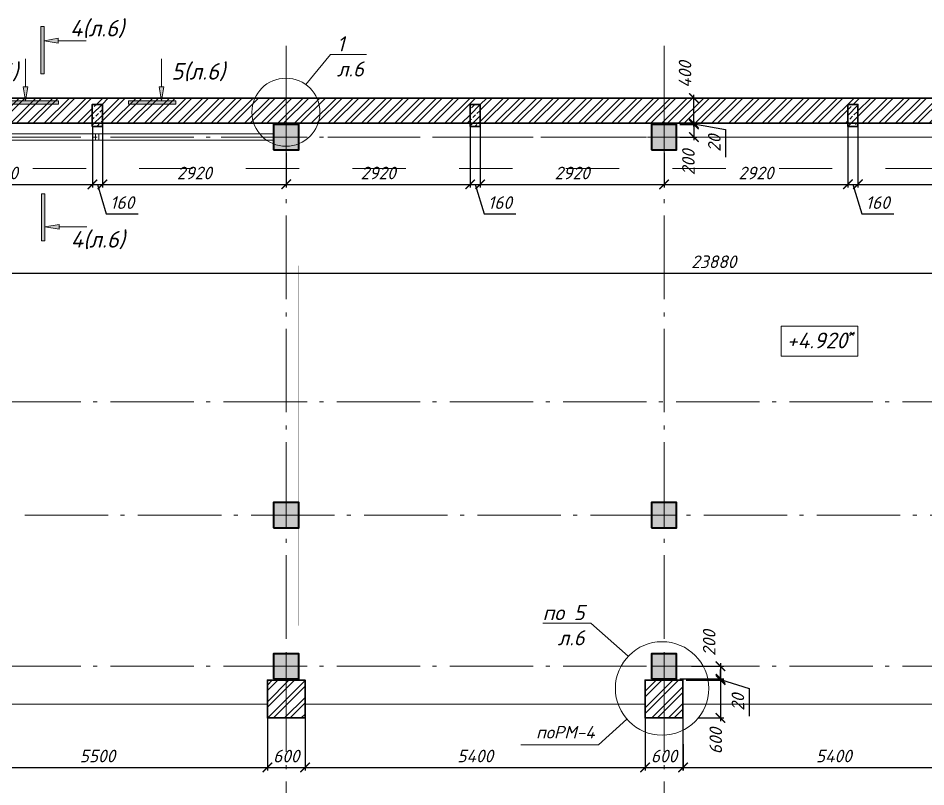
# Model space of a CAD drawing. Header units: millimetres. Extents: x -238377 to -11282, y -123214 to -44846.
# Drawn here: x -178760 to -164343, y -75124 to -62922 of the extents above; entities that cross this region are included whole.
import ezdxf
from ezdxf import colors
from ezdxf.entities.mleader import LeaderData, LeaderLine
from ezdxf.enums import TextEntityAlignment as Align
from ezdxf.math import Vec2, Vec3

# ---------------------------------------------------------------- set-up
doc = ezdxf.new("R2010")
doc.units = ezdxf.units.MM
doc.header["$MEASUREMENT"] = 0
for name, pattern in [('Double Dashed', [1797.222233, 1325, -211.666656, 63.333344, -197.222233]), ('Штриховая', [5644.444466, 2822.222233, -2822.222233]), ('штриховаяX2', [38.1, 25.4, -12.7])]:
    doc.linetypes.add(name, pattern=pattern)
doc.layers.get('0').update_dxf_attribs({"lineweight": 5})
doc.layers.add('#Hatch', color=252, linetype='Continuous', lineweight=5, true_color=0x696969)
for name, color, linetype, lineweight in [('#Бетон', 10, 'Continuous', 35), ('#Выноски', 150, 'Continuous', 15), ('k_ Рамка', 7, 'Continuous', 50), ('колонны_Ном._пера__94', 252, 'Continuous', 13), ('колонны_Ном._пера__99', 7, 'Continuous', 40), ('Конструкции', 160, 'Continuous', 5), ('оси_Ном._пера__96', 7, 'Continuous', 5), ('размеры', 7, 'Continuous', 5), ('текст_Ном._пера__1', 7, 'Continuous', 0), ('текст_Ном._пера__98', 7, 'Continuous', 35), ('чертеж_Ном._пера__96', 7, 'Continuous', 13)]:
    doc.layers.add(name, color=color, linetype=linetype, lineweight=lineweight)
for name, color, linetype in [('#стены наруж', 7, 'Continuous'), ('колонны', 7, 'Continuous'), ('оси', 7, 'Continuous')]:
    doc.layers.add(name, color=color, linetype=linetype)
doc.styles.get("Standard").update_dxf_attribs({"font": 'isocpeui.ttf'})
doc.styles.add('STEP PR', font='isocpeui.ttf')
doc.styles.add('СГЕНЕРИР_СТИЛЬ_3', font='gost_2_304-81_type.ttf')
doc.dimstyles.get("Standard").update_dxf_attribs({"dimtxt": 200, "dimasz": 150, "dimexe": 50, "dimexo": 50, "dimgap": 80, "dimtad": 1, "dimdec": 0, "dimzin": 0, "dimdsep": 46, "dimtxsty": 'Standard', "dimblk": 'ARCHTICK', "dimcen": 5, "dimdle": 50, "dimadec": 0, "dimazin": 0, "dimtfac": 1, "dimtdec": 0, "dimtofl": 0, "dimtmove": 1, "dimatfit": 3, "dimfxl": 1, "dimtolj": 1, "dimtzin": 0, "dimarcsym": 0})

# ---------------------------------------------------------------- blocks, each defined once
blk = doc.blocks.new('Колонна_15_1', base_point=(22379, 71856))
at = {"layer": 'колонны_Ном._пера__94', "linetype": 'Continuous', "true_color": 0x7d7d7d}
blk.add_hatch(color=8, dxfattribs=at).paths.add_polyline_path([(22179, 71647), (22579, 71647), (22579, 72047), (22179, 72047)])
blk.add_hatch(color=8, dxfattribs=at).paths.add_polyline_path([(22179, 71647), (22579, 71647), (22579, 72047), (22179, 72047)])
at = {"layer": 'колонны_Ном._пера__99', "linetype": 'Continuous', "flags": 128}
blk.add_lwpolyline([(22179, 71647), (22579, 71647), (22579, 72047), (22179, 72047)], close=True, dxfattribs=at)
at = {"layer": 'колонны_Ном._пера__99', "color": 8, "linetype": 'Continuous', "true_color": 0x737373, "flags": 128}
blk.add_lwpolyline([(22179, 71647), (22579, 71647), (22579, 72047), (22179, 72047)], close=True, dxfattribs=at)
at = {"layer": 'оси_Ном._пера__96', "color": 253, "lineweight": 5, "true_color": 0x9c9c9c}
for points in [[(22379, 72047), (22379, 71647)], [(22379, 72047), (22379, 71647)], [(22179, 71847), (22579, 71847)], [(22179, 71847), (22579, 71847)]]:
    blk.add_lwpolyline(points, dxfattribs=at)
blk = doc.blocks.new('Стандартный маркер сетки_8')
at = {"layer": 'оси_Ном._пера__96', "linetype": 'Double Dashed'}
for q in [(0, 0), (20403, 0)]:
    blk.add_line((900, 0), q, dxfattribs=at)
at = {"layer": 'оси_Ном._пера__96', "style": 'СГЕНЕРИР_СТИЛЬ_3'}
blk.add_attdef('AC_MarkerText_1', text='', height=350, rotation=90, dxfattribs=at).set_placement((21973, -122), align=Align.BOTTOM_LEFT)
blk = doc.blocks.new('Стандартный маркер сетки_9')
at = {"layer": 'оси_Ном._пера__96', "linetype": 'Double Dashed'}
for q in [(0, 0), (20403, 0)]:
    blk.add_line((900, 0), q, dxfattribs=at)
at = {"layer": 'оси_Ном._пера__96', "style": 'СГЕНЕРИР_СТИЛЬ_3'}
blk.add_attdef('AC_MarkerText_1', text='', height=350, rotation=90, dxfattribs=at).set_placement((21973, -209), align=Align.BOTTOM_LEFT)
blk = doc.blocks.new('Стандартный маркер сетки_16')
at = {"layer": 'оси_Ном._пера__96', "linetype": 'Double Dashed'}
blk.add_line((900, 0), (41068, 0), dxfattribs=at)
at = {"layer": 'оси_Ном._пера__96', "style": 'СГЕНЕРИР_СТИЛЬ_3'}
blk.add_attdef('AC_MarkerText_1', text='', height=350, rotation=180, dxfattribs=at).set_placement((-261, 270), align=Align.BOTTOM_LEFT)
blk = doc.blocks.new('_ArchTick')
at = {"color": 0, "linetype": 'ByBlock', "const_width": 0.15}
blk.add_lwpolyline([(-0.5, -0.5), (0.5, 0.5)], dxfattribs=at)
blk = doc.blocks.new('*D51')
at = {"layer": 'Defpoints', "color": 0, "transparency": 16777216}
for p in [(-168801, -74212), (-174201, -74353), (-168801, -74815)]:
    blk.add_point(p, dxfattribs=at)
at = {"layer": 'размеры', "color": 0, "lineweight": -2, "transparency": 16777216}
for p, q in [((-168801, -74262), (-168801, -74865)), ((-174201, -74403), (-174201, -74865)), ((-174251, -74815), (-168751, -74815))]:
    blk.add_line(p, q, dxfattribs=at)
at = {"layer": 'размеры', "color": 0, "lineweight": -2, "transparency": 16777216, "xscale": 150, "yscale": 150, "zscale": 150, "rotation": 180}
blk.add_blockref('_ArchTick', (-174201, -74815), dxfattribs=at)
at = {"layer": 'размеры', "color": 0, "lineweight": -2, "transparency": 16777216, "xscale": 150, "yscale": 150, "zscale": 150}
blk.add_blockref('_ArchTick', (-168801, -74815), dxfattribs=at)
at = {"layer": 'размеры', "color": 0, "transparency": 16777216, "insert": (-171500, -74635), "char_height": 200, "attachment_point": 5}
blk.add_mtext('\\A1;5400', dxfattribs=at)
blk = doc.blocks.new('*D52')
at = {"layer": 'Defpoints', "color": 0, "transparency": 16777216}
for p in [(-162800, -74306), (-168200, -74399), (-162800, -74815)]:
    blk.add_point(p, dxfattribs=at)
at = {"layer": 'размеры', "color": 0, "lineweight": -2, "transparency": 16777216}
for p, q in [((-162800, -74356), (-162800, -74865)), ((-168200, -74449), (-168200, -74865)), ((-168250, -74815), (-162750, -74815))]:
    blk.add_line(p, q, dxfattribs=at)
at = {"layer": 'размеры', "color": 0, "lineweight": -2, "transparency": 16777216, "xscale": 150, "yscale": 150, "zscale": 150, "rotation": 180}
blk.add_blockref('_ArchTick', (-168200, -74815), dxfattribs=at)
at = {"layer": 'размеры', "color": 0, "lineweight": -2, "transparency": 16777216, "xscale": 150, "yscale": 150, "zscale": 150}
blk.add_blockref('_ArchTick', (-162800, -74815), dxfattribs=at)
at = {"layer": 'размеры', "color": 0, "transparency": 16777216, "insert": (-165805, -74635), "char_height": 200, "attachment_point": 5}
blk.add_mtext('\\A1;5400', dxfattribs=at)
blk = doc.blocks.new('*D63')
at = {"layer": 'Defpoints', "color": 0, "transparency": 16777216}
for p in [(-168801, -73810), (-168201, -73810), (-168201, -74816)]:
    blk.add_point(p, dxfattribs=at)
at = {"layer": 'размеры', "color": 0, "lineweight": -2, "transparency": 16777216}
for p, q in [((-168801, -73860), (-168801, -74866)), ((-168201, -73860), (-168201, -74866)), ((-168851, -74816), (-168151, -74816))]:
    blk.add_line(p, q, dxfattribs=at)
at = {"layer": 'размеры', "color": 0, "lineweight": -2, "transparency": 16777216, "xscale": 150, "yscale": 150, "zscale": 150, "rotation": 180}
blk.add_blockref('_ArchTick', (-168801, -74816), dxfattribs=at)
at = {"layer": 'размеры', "color": 0, "lineweight": -2, "transparency": 16777216, "xscale": 150, "yscale": 150, "zscale": 150}
blk.add_blockref('_ArchTick', (-168201, -74816), dxfattribs=at)
at = {"layer": 'размеры', "color": 0, "transparency": 16777216, "insert": (-168501, -74636), "char_height": 200, "attachment_point": 5}
blk.add_mtext('\\A1;600', dxfattribs=at)
blk = doc.blocks.new('*D64')
at = {"layer": 'Defpoints', "color": 0, "transparency": 16777216}
for p in [(-174801, -73810), (-174201, -73810), (-174201, -74816)]:
    blk.add_point(p, dxfattribs=at)
at = {"layer": 'размеры', "color": 0, "lineweight": -2, "transparency": 16777216}
for p, q in [((-174801, -73860), (-174801, -74866)), ((-174201, -73860), (-174201, -74866)), ((-174851, -74816), (-174151, -74816))]:
    blk.add_line(p, q, dxfattribs=at)
at = {"layer": 'размеры', "color": 0, "lineweight": -2, "transparency": 16777216, "xscale": 150, "yscale": 150, "zscale": 150, "rotation": 180}
blk.add_blockref('_ArchTick', (-174801, -74816), dxfattribs=at)
at = {"layer": 'размеры', "color": 0, "lineweight": -2, "transparency": 16777216, "xscale": 150, "yscale": 150, "zscale": 150}
blk.add_blockref('_ArchTick', (-174201, -74816), dxfattribs=at)
at = {"layer": 'размеры', "color": 0, "transparency": 16777216, "insert": (-174501, -74636), "char_height": 200, "attachment_point": 5}
blk.add_mtext('\\A1;600', dxfattribs=at)
blk = doc.blocks.new('*D68')
at = {"layer": 'Defpoints', "color": 0, "transparency": 16777216}
for p in [(-174801, -74212), (-180301, -74353), (-174801, -74816)]:
    blk.add_point(p, dxfattribs=at)
at = {"layer": 'размеры', "color": 0, "lineweight": -2, "transparency": 16777216}
for p, q in [((-174801, -74262), (-174801, -74866)), ((-180301, -74403), (-180301, -74866)), ((-180351, -74816), (-174751, -74816))]:
    blk.add_line(p, q, dxfattribs=at)
at = {"layer": 'размеры', "color": 0, "lineweight": -2, "transparency": 16777216, "xscale": 150, "yscale": 150, "zscale": 150, "rotation": 180}
blk.add_blockref('_ArchTick', (-180301, -74816), dxfattribs=at)
at = {"layer": 'размеры', "color": 0, "lineweight": -2, "transparency": 16777216, "xscale": 150, "yscale": 150, "zscale": 150}
blk.add_blockref('_ArchTick', (-174801, -74816), dxfattribs=at)
at = {"layer": 'размеры', "color": 0, "transparency": 16777216, "insert": (-177500, -74635), "char_height": 200, "attachment_point": 5}
blk.add_mtext('\\A1;5500', dxfattribs=at)
blk = doc.blocks.new('Связ001')
at = {"layer": 'Конструкции', "color": 102, "linetype": 'Continuous', "lineweight": 9}
blk.add_lwpolyline([(5837, 0), (5837, 100), (0, 100), (0, 0), (5837, 0)], dxfattribs=at)
blk = doc.blocks.new('*D111')
at = {"layer": 'Defpoints', "color": 0, "lineweight": 0, "transparency": 16777216}
for p in [(-168115, -73210), (-168301, -73410), (-167604, -73410)]:
    blk.add_point(p, dxfattribs=at)
at = {"layer": 'размеры', "color": 0, "lineweight": -2, "transparency": 16777216}
for p, q in [((-168065, -73210), (-167554, -73210)), ((-167604, -73160), (-167604, -73460)), ((-168251, -73410), (-167554, -73410))]:
    blk.add_line(p, q, dxfattribs=at)
at = {"layer": 'размеры', "color": 0, "lineweight": -2, "transparency": 16777216, "xscale": 150, "yscale": 150, "zscale": 150}
for p, rotation in [((-167604, -73210), 90), ((-167604, -73410), 270)]:
    blk.add_blockref('_ArchTick', p, dxfattribs=dict(at, rotation=rotation))
at = {"layer": 'размеры', "color": 0, "transparency": 16777216, "insert": (-167784, -72842), "char_height": 200, "attachment_point": 5, "rotation": 90}
blk.add_mtext('\\A1;200', dxfattribs=at)
blk = doc.blocks.new('*D112')
at = {"layer": 'Defpoints', "color": 0, "lineweight": 0, "transparency": 16777216}
for p in [(-168301, -73410), (-168201, -73430), (-167604, -73430)]:
    blk.add_point(p, dxfattribs=at)
at = {"layer": 'размеры', "color": 0, "lineweight": -2, "transparency": 16777216}
for p, q in [((-167604, -73410), (-167604, -73260)), ((-168251, -73410), (-167554, -73410)), ((-168151, -73430), (-167554, -73430)), ((-167604, -73410), (-167604, -73430)), ((-167604, -73420), (-167148, -73561)), ((-167604, -73430), (-167604, -73580)), ((-167148, -73561), (-167148, -74001))]:
    blk.add_line(p, q, dxfattribs=at)
at = {"layer": 'размеры', "color": 0, "lineweight": -2, "transparency": 16777216, "xscale": 150, "yscale": 150, "zscale": 150}
for p, rotation in [((-167604, -73410), 270), ((-167604, -73430), 90)]:
    blk.add_blockref('_ArchTick', p, dxfattribs=dict(at, rotation=rotation))
at = {"layer": 'размеры', "color": 0, "transparency": 16777216, "insert": (-167328, -73781), "char_height": 200, "attachment_point": 5, "rotation": 90}
blk.add_mtext('\\A1;20', dxfattribs=at)
blk = doc.blocks.new('*D113')
at = {"layer": 'Defpoints', "color": 0, "lineweight": 0, "transparency": 16777216}
for p in [(-168201, -73430), (-168015, -74030), (-167604, -74030)]:
    blk.add_point(p, dxfattribs=at)
at = {"layer": 'размеры', "color": 0, "lineweight": -2, "transparency": 16777216}
for p, q in [((-167604, -73380), (-167604, -74080)), ((-168151, -73430), (-167554, -73430)), ((-167965, -74030), (-167554, -74030))]:
    blk.add_line(p, q, dxfattribs=at)
at = {"layer": 'размеры', "color": 0, "lineweight": -2, "transparency": 16777216, "xscale": 150, "yscale": 150, "zscale": 150}
for p, rotation in [((-167604, -73430), 90), ((-167604, -74030), 270)]:
    blk.add_blockref('_ArchTick', p, dxfattribs=dict(at, rotation=rotation))
at = {"layer": 'размеры', "color": 0, "transparency": 16777216, "insert": (-167680, -74398), "char_height": 200, "attachment_point": 5, "rotation": 90}
blk.add_mtext('\\A1;600', dxfattribs=at)
blk = doc.blocks.new('*D142')
at = {"layer": 'Defpoints', "color": 0, "transparency": 16777216}
for p in [(-180501, -65030), (-156621, -65030), (-156621, -66969)]:
    blk.add_point(p, dxfattribs=at)
at = {"layer": 'размеры', "color": 0, "lineweight": -2, "transparency": 16777216}
for p, q in [((-180501, -65080), (-180501, -67019)), ((-156621, -65080), (-156621, -67019)), ((-180551, -66969), (-156571, -66969))]:
    blk.add_line(p, q, dxfattribs=at)
at = {"layer": 'размеры', "color": 0, "lineweight": -2, "transparency": 16777216, "xscale": 150, "yscale": 150, "zscale": 150, "rotation": 180}
blk.add_blockref('_ArchTick', (-180501, -66969), dxfattribs=at)
at = {"layer": 'размеры', "color": 0, "lineweight": -2, "transparency": 16777216, "xscale": 150, "yscale": 150, "zscale": 150}
blk.add_blockref('_ArchTick', (-156621, -66969), dxfattribs=at)
at = {"layer": 'размеры', "color": 0, "transparency": 16777216, "insert": (-167711, -66789), "char_height": 200, "attachment_point": 5}
blk.add_mtext('\\A1;23880', dxfattribs=at)
blk = doc.blocks.new('*D150')
at = {"layer": 'Defpoints', "color": 0, "transparency": 16777216}
for p in [(-168301, -64590), (-168301, -64610), (-168028, -64590)]:
    blk.add_point(p, dxfattribs=at)
at = {"layer": 'размеры', "color": 0, "lineweight": -2, "transparency": 16777216}
for p, q in [((-168028, -64590), (-168028, -64440)), ((-168251, -64590), (-167978, -64590)), ((-168251, -64610), (-167978, -64610)), ((-168028, -64610), (-168028, -64590)), ((-168028, -64600), (-167523, -64688)), ((-168028, -64610), (-168028, -64760)), ((-167523, -64688), (-167523, -65128))]:
    blk.add_line(p, q, dxfattribs=at)
at = {"layer": 'размеры', "color": 0, "lineweight": -2, "transparency": 16777216, "xscale": 150, "yscale": 150, "zscale": 150}
for p, rotation in [((-168028, -64590), 270), ((-168028, -64610), 90)]:
    blk.add_blockref('_ArchTick', p, dxfattribs=dict(at, rotation=rotation))
at = {"layer": 'размеры', "color": 0, "transparency": 16777216, "insert": (-167703, -64908), "char_height": 200, "attachment_point": 5, "rotation": 90}
blk.add_mtext('\\A1;20', dxfattribs=at)
blk = doc.blocks.new('*D151')
at = {"layer": 'Defpoints', "color": 0, "transparency": 16777216}
for p in [(-168501, -64190), (-168028, -64190), (-168301, -64590)]:
    blk.add_point(p, dxfattribs=at)
at = {"layer": 'размеры', "color": 0, "lineweight": -2, "transparency": 16777216}
for p, q in [((-168028, -64640), (-168028, -64140)), ((-168451, -64190), (-167978, -64190)), ((-168251, -64590), (-167978, -64590))]:
    blk.add_line(p, q, dxfattribs=at)
at = {"layer": 'размеры', "color": 0, "lineweight": -2, "transparency": 16777216, "xscale": 150, "yscale": 150, "zscale": 150}
for p, rotation in [((-168028, -64190), 90), ((-168028, -64590), 270)]:
    blk.add_blockref('_ArchTick', p, dxfattribs=dict(at, rotation=rotation))
at = {"layer": 'размеры', "color": 0, "transparency": 16777216, "insert": (-168168, -63817), "char_height": 200, "attachment_point": 5, "rotation": 90}
blk.add_mtext('\\A1;400', dxfattribs=at)
blk = doc.blocks.new('*D152')
at = {"layer": 'Defpoints', "color": 0, "transparency": 16777216}
for p in [(-168301, -64610), (-168301, -64810), (-168028, -64810)]:
    blk.add_point(p, dxfattribs=at)
at = {"layer": 'размеры', "color": 0, "lineweight": -2, "transparency": 16777216}
for p, q in [((-168028, -64560), (-168028, -64860)), ((-168251, -64610), (-167978, -64610)), ((-168251, -64810), (-167978, -64810))]:
    blk.add_line(p, q, dxfattribs=at)
at = {"layer": 'размеры', "color": 0, "lineweight": -2, "transparency": 16777216, "xscale": 150, "yscale": 150, "zscale": 150}
for p, rotation in [((-168028, -64610), 90), ((-168028, -64810), 270)]:
    blk.add_blockref('_ArchTick', p, dxfattribs=dict(at, rotation=rotation))
at = {"layer": 'размеры', "color": 0, "transparency": 16777216, "insert": (-168114, -65211), "char_height": 200, "attachment_point": 5, "rotation": 90}
blk.add_mtext('\\A1;200', dxfattribs=at)
blk = doc.blocks.new('сердечник160х300')
at = {"layer": '#Hatch'}
h = blk.add_hatch(dxfattribs=at)
h.set_pattern_fill('ANSI33', color=256, scale=500)
h.paths.add_polyline_path([(80, 150), (-80, 150), (-80, -198), (80, -198)])
at = {"layer": '#Бетон'}
blk.add_lwpolyline([(80, -200), (80, 150), (-80, 150), (-80, -200)], close=True, dxfattribs=at)
blk = doc.blocks.new('*D226')
at = {"layer": 'Defpoints', "color": 0, "transparency": 16777216}
for p in [(-177581, -64590), (-180501, -65010), (-177581, -65560)]:
    blk.add_point(p, dxfattribs=at)
at = {"layer": 'размеры', "color": 0, "lineweight": -2, "transparency": 16777216}
for p, q in [((-177581, -64640), (-177581, -65610)), ((-180501, -65060), (-180501, -65610)), ((-180551, -65560), (-177531, -65560))]:
    blk.add_line(p, q, dxfattribs=at)
at = {"layer": 'размеры', "color": 0, "lineweight": -2, "transparency": 16777216, "xscale": 150, "yscale": 150, "zscale": 150, "rotation": 180}
blk.add_blockref('_ArchTick', (-180501, -65560), dxfattribs=at)
at = {"layer": 'размеры', "color": 0, "lineweight": -2, "transparency": 16777216, "xscale": 150, "yscale": 150, "zscale": 150}
blk.add_blockref('_ArchTick', (-177581, -65560), dxfattribs=at)
at = {"layer": 'размеры', "color": 0, "transparency": 16777216, "insert": (-179041, -65380), "char_height": 200, "attachment_point": 5}
blk.add_mtext('\\A1;2920', dxfattribs=at)
blk = doc.blocks.new('*D227')
at = {"layer": 'Defpoints', "color": 0, "transparency": 16777216}
for p in [(-177581, -64590), (-177421, -64590), (-177421, -65560)]:
    blk.add_point(p, dxfattribs=at)
at = {"layer": 'размеры', "color": 0, "lineweight": -2, "transparency": 16777216}
for p, q in [((-177581, -64640), (-177581, -65610)), ((-177421, -64640), (-177421, -65610)), ((-177631, -65560), (-177371, -65560)), ((-177501, -65560), (-177360, -66030)), ((-177360, -66030), (-176854, -66030))]:
    blk.add_line(p, q, dxfattribs=at)
at = {"layer": 'размеры', "color": 0, "lineweight": -2, "transparency": 16777216, "xscale": 150, "yscale": 150, "zscale": 150, "rotation": 180}
blk.add_blockref('_ArchTick', (-177581, -65560), dxfattribs=at)
at = {"layer": 'размеры', "color": 0, "lineweight": -2, "transparency": 16777216, "xscale": 150, "yscale": 150, "zscale": 150}
blk.add_blockref('_ArchTick', (-177421, -65560), dxfattribs=at)
at = {"layer": 'размеры', "color": 0, "transparency": 16777216, "insert": (-177107, -65850), "char_height": 200, "attachment_point": 5}
blk.add_mtext('\\A1;160', dxfattribs=at)
blk = doc.blocks.new('*D228')
at = {"layer": 'Defpoints', "color": 0, "transparency": 16777216}
for p in [(-177421, -64590), (-174501, -65010), (-174501, -65560)]:
    blk.add_point(p, dxfattribs=at)
at = {"layer": 'размеры', "color": 0, "lineweight": -2, "transparency": 16777216}
for p, q in [((-177421, -64640), (-177421, -65610)), ((-174501, -65060), (-174501, -65610)), ((-177471, -65560), (-174451, -65560))]:
    blk.add_line(p, q, dxfattribs=at)
at = {"layer": 'размеры', "color": 0, "lineweight": -2, "transparency": 16777216, "xscale": 150, "yscale": 150, "zscale": 150, "rotation": 180}
blk.add_blockref('_ArchTick', (-177421, -65560), dxfattribs=at)
at = {"layer": 'размеры', "color": 0, "lineweight": -2, "transparency": 16777216, "xscale": 150, "yscale": 150, "zscale": 150}
blk.add_blockref('_ArchTick', (-174501, -65560), dxfattribs=at)
at = {"layer": 'размеры', "color": 0, "transparency": 16777216, "insert": (-175961, -65380), "char_height": 200, "attachment_point": 5}
blk.add_mtext('\\A1;2920', dxfattribs=at)
blk = doc.blocks.new('*D229')
at = {"layer": 'Defpoints', "color": 0, "transparency": 16777216}
for p in [(-171581, -64590), (-174501, -65010), (-171581, -65560)]:
    blk.add_point(p, dxfattribs=at)
at = {"layer": 'размеры', "color": 0, "lineweight": -2, "transparency": 16777216}
for p, q in [((-171581, -64640), (-171581, -65610)), ((-174501, -65060), (-174501, -65610)), ((-174551, -65560), (-171531, -65560))]:
    blk.add_line(p, q, dxfattribs=at)
at = {"layer": 'размеры', "color": 0, "lineweight": -2, "transparency": 16777216, "xscale": 150, "yscale": 150, "zscale": 150, "rotation": 180}
blk.add_blockref('_ArchTick', (-174501, -65560), dxfattribs=at)
at = {"layer": 'размеры', "color": 0, "lineweight": -2, "transparency": 16777216, "xscale": 150, "yscale": 150, "zscale": 150}
blk.add_blockref('_ArchTick', (-171581, -65560), dxfattribs=at)
at = {"layer": 'размеры', "color": 0, "transparency": 16777216, "insert": (-173041, -65380), "char_height": 200, "attachment_point": 5}
blk.add_mtext('\\A1;2920', dxfattribs=at)
blk = doc.blocks.new('*D230')
at = {"layer": 'Defpoints', "color": 0, "transparency": 16777216}
for p in [(-171581, -64590), (-171421, -64590), (-171421, -65560)]:
    blk.add_point(p, dxfattribs=at)
at = {"layer": 'размеры', "color": 0, "lineweight": -2, "transparency": 16777216}
for p, q in [((-171581, -64640), (-171581, -65610)), ((-171421, -64640), (-171421, -65610)), ((-171631, -65560), (-171371, -65560)), ((-171501, -65560), (-171360, -66030)), ((-171360, -66030), (-170854, -66030))]:
    blk.add_line(p, q, dxfattribs=at)
at = {"layer": 'размеры', "color": 0, "lineweight": -2, "transparency": 16777216, "xscale": 150, "yscale": 150, "zscale": 150, "rotation": 180}
blk.add_blockref('_ArchTick', (-171581, -65560), dxfattribs=at)
at = {"layer": 'размеры', "color": 0, "lineweight": -2, "transparency": 16777216, "xscale": 150, "yscale": 150, "zscale": 150}
blk.add_blockref('_ArchTick', (-171421, -65560), dxfattribs=at)
at = {"layer": 'размеры', "color": 0, "transparency": 16777216, "insert": (-171107, -65850), "char_height": 200, "attachment_point": 5}
blk.add_mtext('\\A1;160', dxfattribs=at)
blk = doc.blocks.new('*D231')
at = {"layer": 'Defpoints', "color": 0, "transparency": 16777216}
for p in [(-171421, -64590), (-168501, -65010), (-168501, -65560)]:
    blk.add_point(p, dxfattribs=at)
at = {"layer": 'размеры', "color": 0, "lineweight": -2, "transparency": 16777216}
for p, q in [((-171421, -64640), (-171421, -65610)), ((-168501, -65060), (-168501, -65610)), ((-171471, -65560), (-168451, -65560))]:
    blk.add_line(p, q, dxfattribs=at)
at = {"layer": 'размеры', "color": 0, "lineweight": -2, "transparency": 16777216, "xscale": 150, "yscale": 150, "zscale": 150, "rotation": 180}
blk.add_blockref('_ArchTick', (-171421, -65560), dxfattribs=at)
at = {"layer": 'размеры', "color": 0, "lineweight": -2, "transparency": 16777216, "xscale": 150, "yscale": 150, "zscale": 150}
blk.add_blockref('_ArchTick', (-168501, -65560), dxfattribs=at)
at = {"layer": 'размеры', "color": 0, "transparency": 16777216, "insert": (-169961, -65380), "char_height": 200, "attachment_point": 5}
blk.add_mtext('\\A1;2920', dxfattribs=at)
blk = doc.blocks.new('*D232')
at = {"layer": 'Defpoints', "color": 0, "transparency": 16777216}
for p in [(-165581, -64590), (-168501, -65010), (-165581, -65560)]:
    blk.add_point(p, dxfattribs=at)
at = {"layer": 'размеры', "color": 0, "lineweight": -2, "transparency": 16777216}
for p, q in [((-165581, -64640), (-165581, -65610)), ((-168501, -65060), (-168501, -65610)), ((-168551, -65560), (-165531, -65560))]:
    blk.add_line(p, q, dxfattribs=at)
at = {"layer": 'размеры', "color": 0, "lineweight": -2, "transparency": 16777216, "xscale": 150, "yscale": 150, "zscale": 150, "rotation": 180}
blk.add_blockref('_ArchTick', (-168501, -65560), dxfattribs=at)
at = {"layer": 'размеры', "color": 0, "lineweight": -2, "transparency": 16777216, "xscale": 150, "yscale": 150, "zscale": 150}
blk.add_blockref('_ArchTick', (-165581, -65560), dxfattribs=at)
at = {"layer": 'размеры', "color": 0, "transparency": 16777216, "insert": (-167041, -65380), "char_height": 200, "attachment_point": 5}
blk.add_mtext('\\A1;2920', dxfattribs=at)
blk = doc.blocks.new('*D233')
at = {"layer": 'Defpoints', "color": 0, "transparency": 16777216}
for p in [(-165581, -64590), (-165421, -64590), (-165421, -65560)]:
    blk.add_point(p, dxfattribs=at)
at = {"layer": 'размеры', "color": 0, "lineweight": -2, "transparency": 16777216}
for p, q in [((-165581, -64640), (-165581, -65610)), ((-165421, -64640), (-165421, -65610)), ((-165631, -65560), (-165371, -65560)), ((-165501, -65560), (-165360, -66030)), ((-165360, -66030), (-164854, -66030))]:
    blk.add_line(p, q, dxfattribs=at)
at = {"layer": 'размеры', "color": 0, "lineweight": -2, "transparency": 16777216, "xscale": 150, "yscale": 150, "zscale": 150, "rotation": 180}
blk.add_blockref('_ArchTick', (-165581, -65560), dxfattribs=at)
at = {"layer": 'размеры', "color": 0, "lineweight": -2, "transparency": 16777216, "xscale": 150, "yscale": 150, "zscale": 150}
blk.add_blockref('_ArchTick', (-165421, -65560), dxfattribs=at)
at = {"layer": 'размеры', "color": 0, "transparency": 16777216, "insert": (-165107, -65850), "char_height": 200, "attachment_point": 5}
blk.add_mtext('\\A1;160', dxfattribs=at)
blk = doc.blocks.new('*D234')
at = {"layer": 'Defpoints', "color": 0, "transparency": 16777216}
for p in [(-165421, -64590), (-162501, -65010), (-162501, -65560)]:
    blk.add_point(p, dxfattribs=at)
at = {"layer": 'размеры', "color": 0, "lineweight": -2, "transparency": 16777216}
for p, q in [((-165421, -64640), (-165421, -65610)), ((-162501, -65060), (-162501, -65610)), ((-165471, -65560), (-162451, -65560))]:
    blk.add_line(p, q, dxfattribs=at)
at = {"layer": 'размеры', "color": 0, "lineweight": -2, "transparency": 16777216, "xscale": 150, "yscale": 150, "zscale": 150, "rotation": 180}
blk.add_blockref('_ArchTick', (-165421, -65560), dxfattribs=at)
at = {"layer": 'размеры', "color": 0, "lineweight": -2, "transparency": 16777216, "xscale": 150, "yscale": 150, "zscale": 150}
blk.add_blockref('_ArchTick', (-162501, -65560), dxfattribs=at)
at = {"layer": 'размеры', "color": 0, "transparency": 16777216, "insert": (-163961, -65380), "char_height": 200, "attachment_point": 5}
blk.add_mtext('\\A1;2920', dxfattribs=at)
blk = doc.blocks.new('_None')
blk = doc.blocks.new('*U251')
at = {"linetype": 'ByBlock', "ltscale": 100}
h = blk.add_hatch(color=256, dxfattribs=at)
h.dxf.hatch_style = 1
h.paths.add_polyline_path([(35, 1000), (-35, 1000), (-35, 0), (35, 0)])
h = blk.add_hatch(color=256, dxfattribs=at)
h.dxf.hatch_style = 1
h.paths.add_polyline_path([(335, 750), (335, 700), (335, 650), (35, 700)])
for p, q in [((-35, 1000), (35, 1000)), ((-35, 0), (-35, 1000)), ((35, 1000), (35, 0)), ((35, 700), (335, 750)), ((35, 700), (335, 650)), ((335, 750), (335, 700)), ((335, 650), (335, 700)), ((35, 0), (-35, 0))]:
    blk.add_line(p, q, dxfattribs=at)
at = {"linetype": 'ByBlock', "ltscale": 100, "extrusion": (0, 1, 0), "elevation": 700}
blk.add_lwpolyline([(-925, 0), (-335, 0)], dxfattribs=at)
at = {"ltscale": 100, "style": 'STEP PR'}
blk.add_attdef('Nv', text='', height=350, dxfattribs=at).set_placement((781, 790), align=Align.RIGHT)
blk = doc.blocks.new('*U249')
at = {"linetype": 'ByBlock', "ltscale": 100}
h = blk.add_hatch(color=256, dxfattribs=at)
h.dxf.hatch_style = 1
h.paths.add_polyline_path([(35, 0), (-35, 0), (-35, -1000), (35, -1000)])
h = blk.add_hatch(color=256, dxfattribs=at)
h.dxf.hatch_style = 1
h.paths.add_polyline_path([(335, -750), (335, -700), (335, -650), (35, -700)])
for p, q in [((35, 0), (-35, 0)), ((-35, 0), (-35, -1000)), ((35, -1000), (35, 0)), ((35, -700), (335, -650)), ((35, -700), (335, -750)), ((335, -650), (335, -700)), ((335, -750), (335, -700)), ((-35, -1000), (35, -1000))]:
    blk.add_line(p, q, dxfattribs=at)
at = {"linetype": 'ByBlock', "ltscale": 100, "extrusion": (0, -1, 0), "elevation": 700}
blk.add_lwpolyline([(925, 0), (335, 0)], dxfattribs=at)
at = {"ltscale": 100, "style": 'STEP PR'}
blk.add_attdef('Nv', text='', height=350, dxfattribs=at).set_placement((781, -1140), align=Align.RIGHT)
blk = doc.blocks.new('*U266')
at = {"ltscale": 100}
h = blk.add_hatch(color=256, dxfattribs=at)
h.dxf.hatch_style = 1
h.paths.add_polyline_path([(-85, 1070), (-35, 1070), (15, 1070), (-35, 770)])
h = blk.add_hatch(color=256, dxfattribs=at)
h.dxf.hatch_style = 1
h.paths.add_polyline_path([(665, 700), (665, 770), (-335, 770), (-335, 700)])
at = {"linetype": 'Continuous', "ltscale": 100}
for p, q in [((-85, 1070), (-35, 1070)), ((-35, 770), (-85, 1070)), ((-35, 770), (15, 1070)), ((15, 1070), (-35, 1070)), ((-335, 700), (-335, 770)), ((-335, 770), (665, 770)), ((665, 700), (-335, 700))]:
    blk.add_line(p, q, dxfattribs=at)
at = {"linetype": 'Continuous', "ltscale": 100, "extrusion": (-1, -1e-16, 0), "elevation": 35}
blk.add_lwpolyline([(-1660, 0), (-1070, 0)], dxfattribs=at)
at = {"linetype": 'Continuous', "ltscale": 100}
blk.add_lwpolyline([(665, 700), (665, 770)], dxfattribs=at)
at = {"ltscale": 100, "style": 'STEP PR'}
blk.add_attdef('Nh', text='', height=350, dxfattribs=at).set_placement((-192, 1222), align=Align.RIGHT)
blk = doc.blocks.new('*U392')
at = {"ltscale": 100}
h = blk.add_hatch(color=256, dxfattribs=at)
h.dxf.hatch_style = 1
h.paths.add_polyline_path([(1415, 1070), (1365, 1070), (1315, 1070), (1365, 770)])
h = blk.add_hatch(color=256, dxfattribs=at)
h.dxf.hatch_style = 1
h.paths.add_polyline_path([(1665, 700), (1665, 770), (665, 770), (665, 700)])
at = {"linetype": 'Continuous', "ltscale": 100}
for p, q in [((1365, 770), (1315, 1070)), ((1315, 1070), (1365, 1070)), ((1415, 1070), (1365, 1070)), ((1365, 770), (1415, 1070)), ((1665, 770), (665, 770)), ((1665, 700), (1665, 770)), ((665, 700), (1665, 700))]:
    blk.add_line(p, q, dxfattribs=at)
at = {"linetype": 'Continuous', "ltscale": 100, "extrusion": (1, -1e-16, 0), "elevation": 1365}
blk.add_lwpolyline([(1660, 0), (1070, 0)], dxfattribs=at)
at = {"linetype": 'Continuous', "ltscale": 100}
blk.add_lwpolyline([(665, 700), (665, 770)], dxfattribs=at)
at = {"ltscale": 100, "style": 'STEP PR'}
blk.add_attdef('Nh', text='', height=350, dxfattribs=at).set_placement((1799, 1222), align=Align.RIGHT)

msp = doc.modelspace()

# ---------------------------------------------------------------- hatches: boundary and pattern name
at = {"layer": '#Hatch'}
h = msp.add_hatch(dxfattribs=at)
h.set_pattern_fill('ANSI32', color=256, scale=500)
h.paths.add_polyline_path([(-146380.9, -64190.4), (-147001.2, -64190.4), (-147001.2, -64259), (-147001.2, -64590.4), (-146780.9, -64590.4), (-146780.9, -64810.4), (-146380.9, -64810.4)])
h.paths.add_polyline_path([(-146380.9, -64810.4), (-146780.9, -64810.4), (-146780.9, -65310.4), (-146380.9, -65310.4)])
h.paths.add_polyline_path([(-177581.5, -64590.4), (-177581.5, -64290.4), (-177421.5, -64290.4), (-177421.5, -64590.4), (-171581.5, -64590.4), (-171581.5, -64290.4), (-171421.5, -64290.4), (-171421.5, -64590.4), (-165581.5, -64590.4), (-165581.5, -64290.4), (-165421.5, -64290.4), (-165421.5, -64590.4), (-159581.5, -64590.4), (-159581.5, -64290.4), (-159421.5, -64290.4), (-159421.5, -64590.4), (-150081.5, -64590.4), (-150081.5, -64290.4), (-149921.5, -64290.4), (-149921.5, -64590.4), (-147001.2, -64590.4), (-147001.2, -64259), (-147001.2, -64190.4), (-184301.2, -64190.4), (-184301.2, -64590.4), (-180700.9, -64590.4)])
h = msp.add_hatch(dxfattribs=at)
h.set_pattern_fill('ANSI32', color=256, scale=500)
h.set_pattern_definition([(45, (-0.3, 0), (-132.58252, 132.58252), []), (45, (88.1, 0), (-132.58252, 132.58252), [])])
h.paths.add_polyline_path([(-184001.5, -73430.4), (-184301.2, -73430.4), (-184301.2, -74030.4), (-184000.9, -74030.4)])
h.paths.add_polyline_path([(-183700.6, -73430.4), (-184001.5, -73430.4), (-184000.9, -74030.4), (-183700.6, -74030.4)])
h.paths.add_polyline_path([(-180501.5, -73430.4), (-180901.8, -73430.4), (-180901.8, -74030.3), (-180501.5, -74030.3)])
h.paths.add_polyline_path([(-180301.5, -73430.4), (-180501.5, -73430.4), (-180501.5, -74030.3), (-180301.5, -74030.3)])
h.paths.add_polyline_path([(-174501.5, -73430.4), (-174801.5, -73430.4), (-174801.5, -74030.4), (-174501.5, -74030.4)])
h.paths.add_polyline_path([(-174201.5, -73430.4), (-174501.5, -73430.4), (-174501.5, -74030.4), (-174201.5, -74030.4)])
h.paths.add_polyline_path([(-168501.5, -73430.4), (-168801.8, -73430.4), (-168801.8, -74030.4), (-168501.8, -74030.4)])
h.paths.add_polyline_path([(-168201.8, -73430.4), (-168501.5, -73430.4), (-168501.8, -74030.4), (-168201.8, -74030.4)])
h.paths.add_polyline_path([(-162501.5, -73430.4), (-162801.8, -73430.4), (-162801.8, -74030.4), (-162501.8, -74030.4)])
h.paths.add_polyline_path([(-162201.8, -73430.4), (-162501.5, -73430.4), (-162501.8, -74030.4), (-162201.8, -74030.4)])
h.paths.add_polyline_path([(-156501.5, -73430.4), (-156721.8, -73430.4), (-156721.8, -73210.4), (-156901.7, -73210.4), (-156901.7, -73830.4), (-156501.5, -73830.4)], flags=17)
h.paths.add_polyline_path([(-156301.6, -73430.4), (-156721.8, -73430.4), (-156721.8, -73010.4), (-156901.7, -73010.4), (-156901.7, -73830.4), (-156302.1, -73830.4), (-156302.1, -73830.4), (-156901.7, -73830.4), (-156901.7, -74030.4), (-156302.1, -74030.4), (-156302.1, -73830.4), (-156901.7, -73830.4), (-156901.7, -73830.4), (-156301.6, -73830.4)])

# ---------------------------------------------------------------- linework, layer by layer
at = {"layer": '#Выноски'}
for centre, radius in [((-174506.2, -64414.9), 540.1), ((-168532.4, -73562), 741.8)]:
    msp.add_circle(centre, radius, dxfattribs=at)
at = {"layer": '#стены наруж', "lineweight": 30}
msp.add_lwpolyline([(-180700.9, -64590.4), (-146780.9, -64590.4), (-146780.9, -65310.4), (-146380.9, -65310.4), (-146380.9, -64190.4), (-184301.2, -64190.4), (-184301.2, -64590.4), (-180700.9, -64590.4)], dxfattribs=at)
for points in [[(-174201.2, -74030.4), (-174201.2, -73430.4), (-174801.2, -73430.4), (-174801.2, -74030.4)], [(-168201.5, -74030.4), (-168201.5, -73430.4), (-168801.5, -73430.4), (-168801.5, -74030.4)], [(-174201.2, -74030.4), (-174201.2, -74030.4), (-174801.2, -74030.4), (-174801.2, -74030.4)], [(-168201.5, -74030.4), (-168201.5, -74030.4), (-168801.5, -74030.4), (-168801.5, -74030.4)]]:
    msp.add_lwpolyline(points, close=True, dxfattribs=at)
at = {"color": 210}
msp.add_lwpolyline([(-169090.2, -74051), (-169541.4, -74455.6), (-170778.3, -74455.6)], dxfattribs=at)
at = {"layer": 'Defpoints', "color": 4, "linetype": 'Штриховая', "lineweight": 5, "ltscale": 0.3}
msp.add_lwpolyline([(-184002.2, -64810.4), (-147201.8, -64810.4), (-147201.8, -65310.6), (-184002.2, -65310.6)], close=True, dxfattribs=at)
at = {"layer": 'Defpoints', "color": 8, "linetype": 'штриховаяX2', "lineweight": 5, "ltscale": 5, "true_color": 0x737373, "const_width": 0.5}
msp.add_lwpolyline([(-174302, -73010.4), (-174702.3, -73010.4), (-174701.6, -65010.4), (-174301.3, -65010.4)], close=True, dxfattribs=at)
at = {"layer": 'Конструкции', "color": 83, "linetype": 'Continuous', "true_color": 0x7dc93b}
msp.add_lwpolyline([(-177530.4, -64760.4), (-177477.8, -64760.4), (-177477.8, -64860.4), (-177530.4, -64860.4)], close=True, dxfattribs=at)
at = {"layer": 'оси_Ном._пера__96', "linetype": 'Double Dashed'}
for p, q in [((-143619.1, -64810.4), (-216265.2, -64810.4)), ((-143182.5, -70810.4), (-215482.5, -70810.4)), ((-143619.1, -73210.4), (-216265.2, -73210.4))]:
    msp.add_line(p, q, dxfattribs=at)
at = {"layer": 'текст_Ном._пера__98', "linetype": 'Continuous', "lineweight": 5, "flags": 128}
msp.add_lwpolyline([(-166639.2, -67811.6), (-165425.2, -67811.6), (-165425.2, -68287.5), (-166639.2, -68287.5)], close=True, dxfattribs=at)
at = {"layer": 'чертеж_Ном._пера__96'}
for points in [[(-180301.2, -73810.4), (-174801.2, -73810.4)], [(-174201.2, -73810.4), (-168801.5, -73810.4)], [(-168201.5, -73810.4), (-162801.5, -73810.4)]]:
    msp.add_lwpolyline(points, dxfattribs=at)

# ---------------------------------------------------------------- block references
at = {"layer": '#Выноски'}
ref = msp.add_blockref('*U251', (-178373, -63804.5), dxfattribs=dict(at, xscale=0.75, yscale=0.75, zscale=0.75))
ref.add_attrib('Nv', '4(л.6)', dxfattribs={"layer": '0', "ltscale": 100, "height": 262.5, "style": 'STEP PR'}).set_placement((-177076.7, -63211.9), align=Align.RIGHT)
at = {"layer": '#Выноски', "xscale": 0.75, "yscale": 0.75, "zscale": 0.75}
msp.add_blockref('*U266', (-178615.2, -64814), dxfattribs=at).add_auto_attribs({'Nh': '5(л.6)'})
at = {"layer": '#Выноски'}
ref = msp.add_blockref('*U392', (-177505.5, -64814), dxfattribs=dict(at, xscale=0.75, yscale=0.75, zscale=0.75))
ref.add_attrib('Nh', '5(л.6)', dxfattribs={"layer": '0', "ltscale": 100, "height": 262.5, "style": 'STEP PR'}).set_placement((-175472.6, -63897.6), align=Align.RIGHT)
ref = msp.add_blockref('*U249', (-178360.5, -65709.3), dxfattribs=dict(at, xscale=0.75, yscale=0.75, zscale=0.75))
ref.add_attrib('Nv', '4(л.6)', dxfattribs={"layer": '0', "ltscale": 100, "height": 262.5, "style": 'STEP PR'}).set_placement((-177064.3, -66564.3), align=Align.RIGHT)
at = {"layer": 'колонны'}
for p in [(-174501.5, -64801.5), (-168501.5, -64801.5), (-174501.5, -70801.5), (-168501.5, -70801.5), (-174501.5, -73201.5), (-168501.5, -73201.5)]:
    msp.add_blockref('Колонна_15_1', p, dxfattribs=at)
at = {"layer": 'Конструкции', "color": 0, "linetype": 'Continuous', "xscale": 0.9584354169361498, "zscale": 1000}
msp.add_blockref('Связ001', (-180301.5, -64860.4), dxfattribs=at)
at = {"layer": 'оси', "color": 251, "linetype": 'Continuous', "lineweight": 13, "zscale": 1000}
for name, p, rotation in [('Стандартный маркер сетки_8', (-174501.2, -63359), 270), ('Стандартный маркер сетки_9', (-168501.2, -63359), 270), ('Стандартный маркер сетки_16', (-142719.1, -69010.4), 180)]:
    msp.add_blockref(name, p, dxfattribs=dict(at, rotation=rotation))
at = {"layer": 'размеры'}
for p in [(-177501.5, -64440.4), (-171501.5, -64440.4), (-165501.5, -64440.4)]:
    msp.add_blockref('сердечник160х300', p, dxfattribs=at)

# ---------------------------------------------------------------- texts
at = {"layer": 'k_ Рамка', "color": 7, "style": 'STEP PR'}
msp.add_text('поРМ-4', height=200, dxfattribs=at).set_placement((-170533.7, -74357.2))
at = {"layer": 'текст_Ном._пера__1', "linetype": 'Continuous', "insert": (-166551.4, -68162.9), "char_height": 250, "attachment_point": 7, "style": 'STEP PR'}
msp.add_mtext('\\A1;+4.920{\\H0.7x;\\S*^ ;}', dxfattribs=at)

# ---------------------------------------------------------------- dimensions: what is measured, and where the dimension line sits
at = {"layer": 'размеры'}
for base, p1, p2, picture, middle in [((-168027.6, -64190.4), (-168301.5, -64590.4), (-168501.2, -64190.4), '*D151', (-167988.4, -63817.3)), ((-168027.6, -64590.4), (-168301.5, -64610.4), (-168301.5, -64590.4), '*D150', (-167523.5, -64768.4)), ((-168027.6, -64810.4), (-168301.5, -64610.4), (-168301.5, -64810.4), '*D152', (-167934.1, -65211.3)), ((-167604.2, -73410.4), (-168115, -73210.4), (-168301.5, -73410.4), '*D111', (-167604.2, -72842.1)), ((-167604.2, -73430.4), (-168301.5, -73410.4), (-168201.5, -73430.4), '*D112', (-167148.1, -73641.3)), ((-167604.2, -74030.4), (-168201.5, -73430.4), (-168015, -74030.4), '*D113', (-167499.9, -74398.1))]:
    dim = msp.add_linear_dim(base=base, p1=p1, p2=p2, angle=90, dimstyle='Standard', dxfattribs=at)
    dim.commit()
    dim.dimension.update_dxf_attribs({"geometry": picture, "text_midpoint": middle, "dimtype": 160})
for base, p1, p2, picture, middle in [((-177581.5, -65559.8), (-180501.2, -65010.4), (-177581.5, -64590.4), '*D226', (-179041.3, -65379.8)), ((-177421.5, -65559.8), (-177581.5, -64590.4), (-177421.5, -64590.4), '*D227', (-177280.5, -65849.8)), ((-174501.2, -65559.8), (-177421.5, -64590.4), (-174501.2, -65010.4), '*D228', (-175961.3, -65379.8)), ((-171581.5, -65559.8), (-174501.2, -65010.4), (-171581.5, -64590.4), '*D229', (-173041.3, -65379.8)), ((-171421.5, -65559.8), (-171581.5, -64590.4), (-171421.5, -64590.4), '*D230', (-171280.5, -65849.8)), ((-168501.2, -65559.8), (-171421.5, -64590.4), (-168501.2, -65010.4), '*D231', (-169961.3, -65379.8)), ((-165581.5, -65559.8), (-168501.2, -65010.4), (-165581.5, -64590.4), '*D232', (-167041.3, -65379.8)), ((-165421.5, -65559.8), (-165581.5, -64590.4), (-165421.5, -64590.4), '*D233', (-165280.5, -65849.8))]:
    dim = msp.add_linear_dim(base=base, p1=p1, p2=p2, dimstyle='Standard', dxfattribs=at)
    dim.commit()
    dim.dimension.update_dxf_attribs({"geometry": picture, "text_midpoint": middle})
dim = msp.add_linear_dim(base=(-162500.6, -65559.8), p1=(-165421.5, -64590.4), p2=(-162500.6, -65010.4), dimstyle='Standard', override={"dimrnd": 5}, dxfattribs=at)
dim.commit()
dim.dimension.update_dxf_attribs({"geometry": '*D234', "text_midpoint": (-163961, -65379.8)})
for base, p1, p2, picture, middle in [((-156621.2, -66969.3), (-180501.5, -65030.4), (-156621.2, -65030.4), '*D142', (-167710.8, -66969.3)), ((-174201.2, -74816.1), (-174801.2, -73810.4), (-174201.2, -73810.4), '*D64', (-174501.2, -74816.1)), ((-168201.5, -74816.1), (-168801.5, -73810.4), (-168201.5, -73810.4), '*D63', (-168501.2, -74816.1)), ((-174801.2, -74816.1), (-180300.9, -74353.2), (-174801.2, -74212.4), '*D68', (-177500, -74815.4)), ((-168801.5, -74815.4), (-174201.2, -74353.2), (-168801.5, -74212.4), '*D51', (-171500.3, -74815.4)), ((-162800.3, -74815.4), (-168200.5, -74399.1), (-162800.3, -74305.6), '*D52', (-165805.4, -74815.4))]:
    dim = msp.add_linear_dim(base=base, p1=p1, p2=p2, dimstyle='Standard', dxfattribs=at)
    dim.commit()
    dim.dimension.update_dxf_attribs({"geometry": picture, "text_midpoint": middle, "dimtype": 160})

# ---------------------------------------------------------------- leaders
at = {"layer": '#Выноски'}
ml = msp.add_multileader_mtext('Standard', dxfattribs=at)
ml.set_content('\\A1;1\\Pл.6', color=256, style='STEP PR')
ml.set_leader_properties(color=256, linetype='ByLayer', lineweight=-1)
ml.set_arrow_properties(name='NONE')
ml.build(insert=Vec2(0, 0))
ml.multileader.update_dxf_attribs({"text_left_attachment_type": 6, "text_right_attachment_type": 6, "dogleg_length": 0, "arrow_head_size": 240})
ctx = ml.context
ctx.base_point, ctx.char_height, ctx.arrow_head_size, ctx.landing_gap_size, ctx.plane_origin = Vec3(-173796.7, -63496.4), 240, 240, 100, Vec3(-169779, -77665.6)
ctx.left_attachment, ctx.right_attachment = 6, 6
notes = []
notes.append((ctx, [(0, (1, 1, 0), (-173796.7, -63496.4), (1, 0), 0, [(0, [(-174192.2, -63975.4)], 0, [])])]))
ctx.mtext.insert, ctx.mtext.rotation, ctx.mtext.defined_height, ctx.mtext.flow_direction = Vec3(-173696.7, -63208.4), 6.2831853, 130.9, 5
ml = msp.add_multileader_mtext('Standard', dxfattribs=at)
ml.set_content('\\A1;по 5\\Pл.6 ', color=256, style='STEP PR')
ml.set_leader_properties(color=256, linetype='ByLayer', lineweight=-1)
ml.set_arrow_properties(name='NONE')
ml.build(insert=Vec2(0, 0))
ml.multileader.update_dxf_attribs({"text_left_attachment_type": 6, "text_right_attachment_type": 6, "dogleg_length": 0, "arrow_head_size": 240})
ctx = ml.context
ctx.base_point, ctx.char_height, ctx.arrow_head_size, ctx.landing_gap_size, ctx.plane_origin = Vec3(-170529.2, -72526.1), 240, 240, 100, Vec3(-164152.3, -85940)
ctx.left_attachment, ctx.right_attachment, ctx.text_align_type = 6, 6, 2
notes.append((ctx, [(1, (1, 1, 0), (-169663.2, -72526.1), (-1, 0), 0, [(0, [(-169070.3, -73051.3)], 0, [])])]))
ctx.mtext.insert, ctx.mtext.rotation, ctx.mtext.width, ctx.mtext.defined_height, ctx.mtext.alignment, ctx.mtext.flow_direction = Vec3(-169763.2, -72238.1), 6.2831853, 920.715, 410.9, 3, 5
for ctx, leaders in notes:
    for number, flags, end, landing, length, lines in leaders:
        leader = LeaderData()
        leader.index, (leader.has_last_leader_line, leader.has_dogleg_vector, leader.attachment_direction) = number, flags
        leader.last_leader_point, leader.dogleg_vector, leader.dogleg_length = Vec3(end), Vec3(landing), length
        for number, points, colour, breaks in lines:
            line = LeaderLine()
            line.index, line.vertices, line.color, line.breaks = number, Vec3.list(points), colors.encode_raw_color(colour), breaks
            leader.lines.append(line)
        ctx.leaders.append(leader)

doc.saveas('drawing.dxf')
